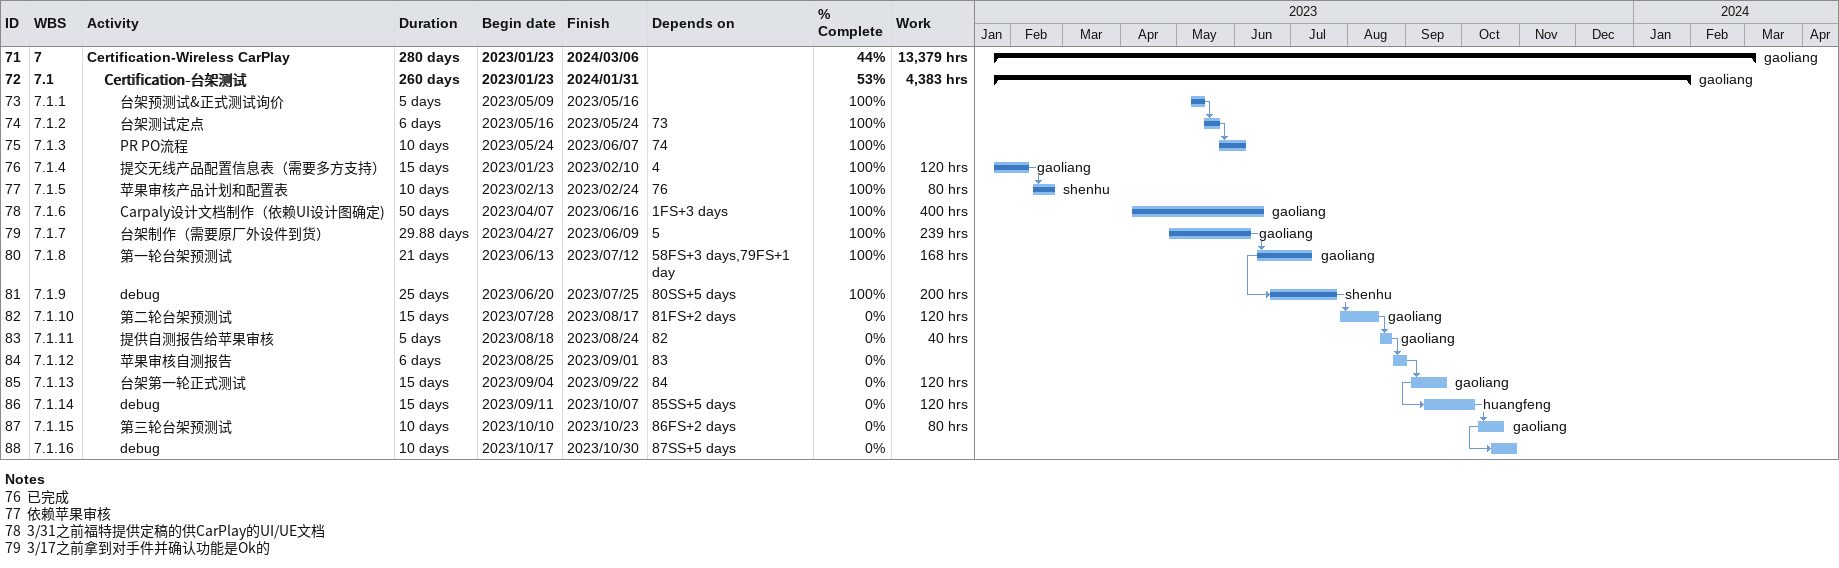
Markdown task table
| ID | WBS | Task | Duration | Start | Finish | Predecessors | Resources | % complete | Work (h) |
|---|---|---|---|---|---|---|---|---|---|
| 71 | 7 | **Certification-Wireless CarPlay** | 280d | 2023-01-23 | 2024-03-06 |  | gaoliang | 44 | 13379 |
| 72 | 7.1 | **Certification-台架测试** | 260d | 2023-01-23 | 2024-01-31 |  | gaoliang | 53 | 4383 |
| 73 | 7.1.1 | 台架预测试&正式测试询价 | 5d | 2023-05-09 | 2023-05-16 |  |  | 100 |  |
| 74 | 7.1.2 | 台架测试定点 | 6d | 2023-05-16 | 2023-05-24 | 73 |  | 100 |  |
| 75 | 7.1.3 | PR PO流程 | 10d | 2023-05-24 | 2023-06-07 | 74 |  | 100 |  |
| 76 | 7.1.4 | 提交无线产品配置信息表（需要多方支持） | 15d | 2023-01-23 | 2023-02-10 | 4 | gaoliang | 100 | 120 |
| 77 | 7.1.5 | 苹果审核产品计划和配置表 | 10d | 2023-02-13 | 2023-02-24 | 76 | shenhu | 100 | 80 |
| 78 | 7.1.6 | Carpaly设计文档制作（依赖UI设计图确定) | 50d | 2023-04-07 | 2023-06-16 | 1FS+3d | gaoliang | 100 | 400 |
| 79 | 7.1.7 | 台架制作（需要原厂外设件到货） | 29.88d | 2023-04-27 | 2023-06-09 | 5 | gaoliang | 100 | 239 |
| 80 | 7.1.8 | 第一轮台架预测试 | 21d | 2023-06-13 | 2023-07-12 | 58FS+3d, 79FS+1d | gaoliang | 100 | 168 |
| 81 | 7.1.9 | debug | 25d | 2023-06-20 | 2023-07-25 | 80SS+5d | shenhu | 100 | 200 |
| 82 | 7.1.10 | 第二轮台架预测试 | 15d | 2023-07-28 | 2023-08-17 | 81FS+2d | gaoliang | 0 | 120 |
| 83 | 7.1.11 | 提供自测报告给苹果审核 | 5d | 2023-08-18 | 2023-08-24 | 82 | gaoliang | 0 | 40 |
| 84 | 7.1.12 | 苹果审核自测报告 | 6d | 2023-08-25 | 2023-09-01 | 83 |  | 0 |  |
| 85 | 7.1.13 | 台架第一轮正式测试 | 15d | 2023-09-04 | 2023-09-22 | 84 | gaoliang | 0 | 120 |
| 86 | 7.1.14 | debug | 15d | 2023-09-11 | 2023-10-07 | 85SS+5d | huangfeng | 0 | 120 |
| 87 | 7.1.15 | 第三轮台架预测试 | 10d | 2023-10-10 | 2023-10-23 | 86FS+2d | gaoliang | 0 | 80 |
| 88 | 7.1.16 | debug | 10d | 2023-10-17 | 2023-10-30 | 87SS+5d |  | 0 |  |

Notes
- 76: 已完成
- 77: 依赖苹果审核
- 78: 3/31之前福特提供定稿的供CarPlay的UI/UE文档
- 79: 3/17之前拿到对手件并确认功能是Ok的
